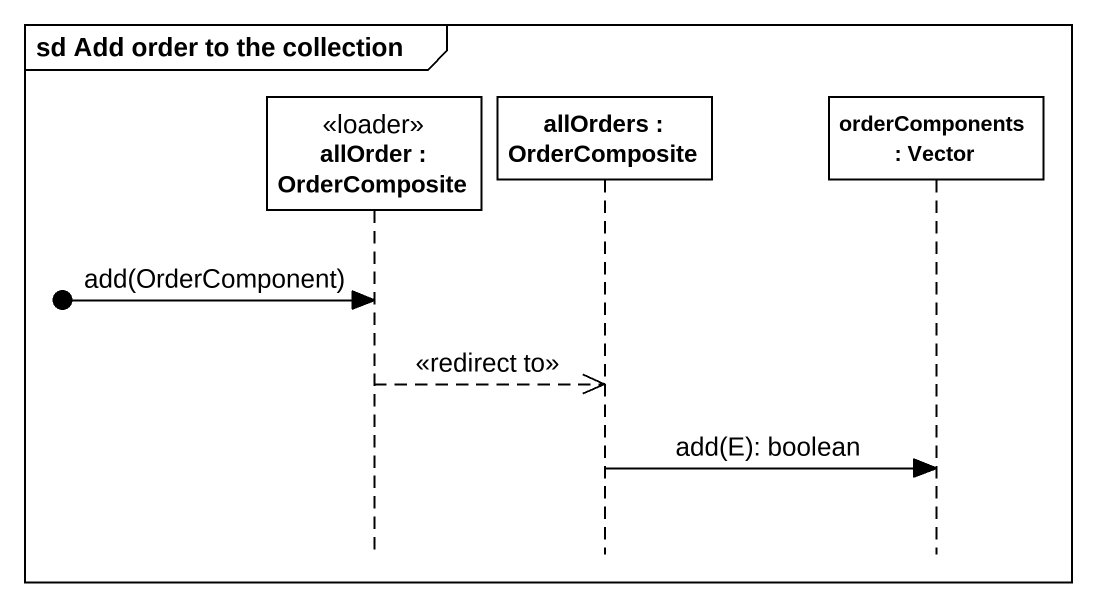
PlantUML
@startuml
mainframe sd Add order to the collection
hide footbox
participant "allOrder : OrderComposite" as allOrder <<loader>>
participant "allOrders : OrderComposite" as allOrders
participant "orderComponents : Vector" as orderComponents

[o-> allOrder : add(OrderComponent)
allOrder -->> allOrders : <<redirect to>>
allOrders -> orderComponents : add(E): boolean
@enduml
